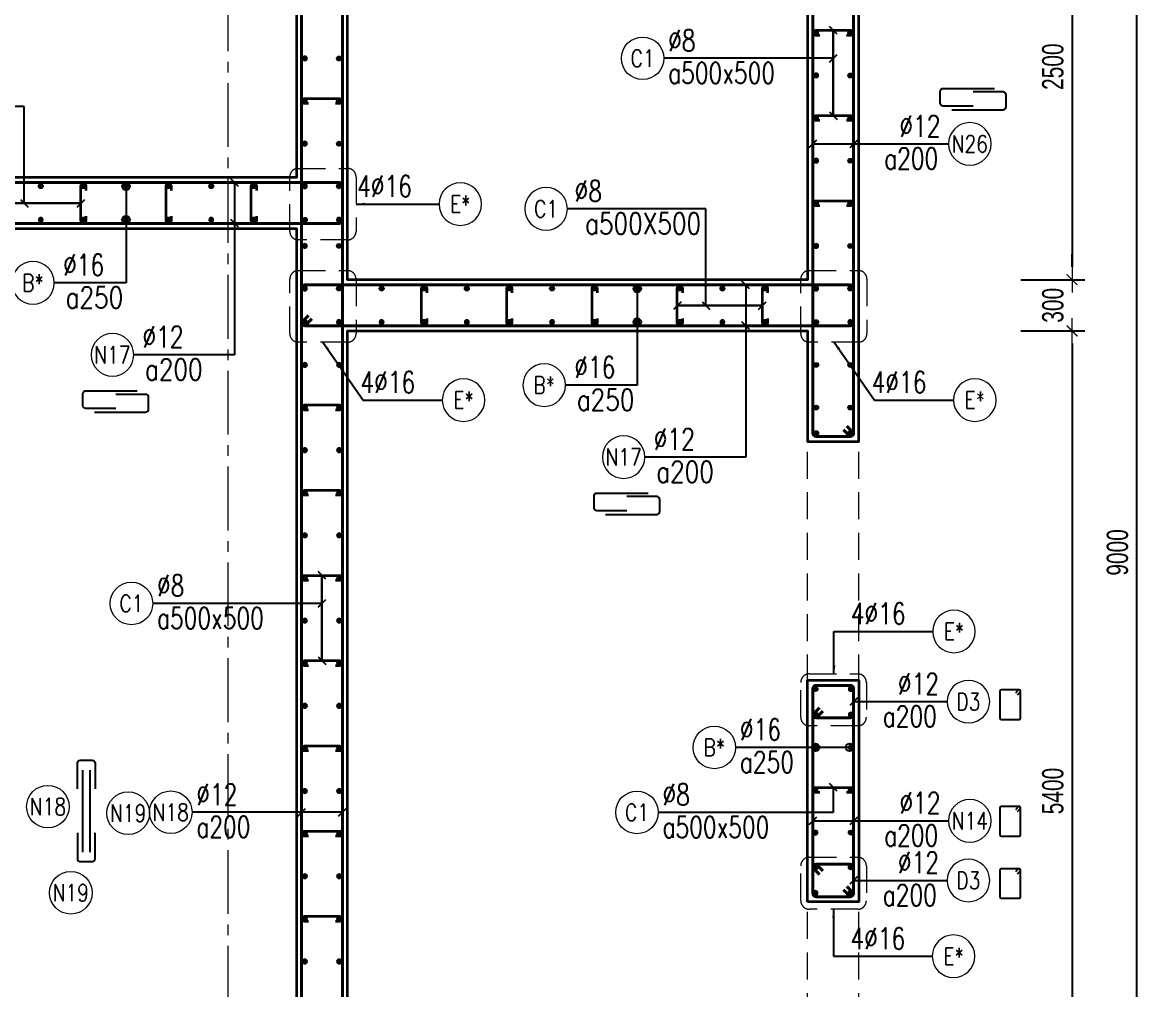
# Model space of a CAD drawing. Header units: millimetres. Extents: x 738475 to 1279438, y -34239 to 156422.
# Drawn here: x 1071865 to 1078478, y 103834 to 109507 of the extents above; entities that cross this region are included whole.
import ezdxf
from ezdxf.enums import TextEntityAlignment as Align

# ---------------------------------------------------------------- set-up
doc = ezdxf.new("R2010")
doc.units = ezdxf.units.MM
doc.header["$MEASUREMENT"] = 0
for name, pattern in [('HIDDEN', [9.525, 6.35, -3.175]), ('HIDDEN2', [4.7625, 3.175, -1.5875]), ('HT_Grid$0$CENTER2', [1.125, 0.75, -0.125, 0.125, -0.125])]:
    doc.linetypes.add(name, pattern=pattern)
doc.layers.get('0').update_dxf_attribs({"lineweight": 20})
doc.layers.get('Defpoints').update_dxf_attribs({"color": 151, "lineweight": 9})
for name, color, linetype in [('Hidden', 9, 'HIDDEN'), ('Leader', 6, 'Continuous'), ('Ligature', 1, 'Continuous')]:
    doc.layers.add(name, color=color, linetype=linetype)
for name, color, linetype, lineweight in [('HT_Grid$0$NDC_S_AXIS', 5, 'HT_Grid$0$CENTER2', 13), ('KC-LEADER', 153, 'Continuous', 18), ('KC-THEP', 6, 'Continuous', 40), ('NDC_S_BEAM', 3, 'HIDDEN2', 20), ('NDC_S_DIM', 1, 'Continuous', 15), ('NDC_S_HIDDEN', 8, 'HIDDEN2', 13), ('NDC_S_LEADER', 1, 'Continuous', 15), ('NDC_S_REBAR', 4, 'Continuous', 35), ('NDC_S_STIRRUP', 4, 'Continuous', 40), ('NDC_S_VN TEXT', 7, 'Continuous', 20), ('NDC_S_WALL', 6, 'Continuous', 35)]:
    doc.layers.add(name, color=color, linetype=linetype, lineweight=lineweight)
doc.styles.add('NDC_ARIAL', font='arial.ttf', dxfattribs={"width": 0.85})
doc.styles.add('NDC_DIM', font='', dxfattribs={"width": 0.75})
doc.styles.add('NDC_EN TXT', font='romans.shx', dxfattribs={"width": 0.8})
doc.styles.get('NDC_DIM').set_extended_font_data('Dotum')
doc.dimstyles.new('NDC_1-50', dxfattribs={"dimscale": 50, "dimtxt": 2.5, "dimasz": 1, "dimexe": 1.5, "dimexo": 0, "dimgap": 0.8, "dimtad": 1, "dimdec": 0, "dimdsep": 46, "dimtxsty": 'NDC_ARIAL', "dimblk": 'DIMMARK', "dimcen": 49999.938995, "dimdle": 1.5, "dimclrd": 1, "dimclre": 1, "dimclrt": 3, "dimadec": 0, "dimazin": 0, "dimtfac": 1, "dimtdec": 0, "dimtix": 1, "dimtmove": 2, "dimatfit": 3, "dimfxl": 1, "dimarcsym": 0})
doc.dimstyles.new('NDC_dim_30', dxfattribs={"dimscale": 30, "dimtxt": 2.5, "dimasz": 1.5, "dimexe": 1.5, "dimexo": 2.5, "dimgap": 1, "dimtad": 1, "dimdec": 0, "dimzin": 0, "dimdsep": 46, "dimtxsty": 'NDC_DIM', "dimblk": 'DIMMARK', "dimcen": 0.09, "dimdle": 1.2, "dimclrd": 1, "dimclre": 1, "dimclrt": 3, "dimadec": 0, "dimazin": 0, "dimtfac": 1, "dimtdec": 0, "dimtix": 1, "dimtofl": 0, "dimtmove": 0, "dimatfit": 3, "dimfxl": 6, "dimfxlon": 1, "dimtolj": 1, "dimtzin": 0, "dimarcsym": 0})
doc.dimstyles.new('NDC_dim_50', dxfattribs={"dimscale": 50, "dimtxt": 2.5, "dimasz": 1.5, "dimexe": 1.5, "dimexo": 2.5, "dimgap": 1, "dimtad": 1, "dimdec": 0, "dimzin": 0, "dimdsep": 46, "dimtxsty": 'NDC_DIM', "dimblk": 'DIMMARK', "dimcen": 0.09, "dimdle": 1.2, "dimclrd": 1, "dimclre": 1, "dimclrt": 3, "dimadec": 0, "dimazin": 0, "dimtfac": 1, "dimtdec": 0, "dimtix": 1, "dimtofl": 0, "dimtmove": 0, "dimatfit": 3, "dimfxl": 6, "dimfxlon": 1, "dimtolj": 1, "dimtzin": 0, "dimarcsym": 0})

# ---------------------------------------------------------------- blocks, each defined once
blk = doc.blocks.new('THEP')
at = {"layer": 'KC-LEADER', "color": 6}
blk.add_circle((0, 0), 14, dxfattribs=at)
at = {"layer": 'KC-THEP'}
for p, q in [((-14, 0), (14, 0)), ((9.9, 9.9), (-9.9, -9.9)), ((-9.9, 9.9), (9.9, -9.9)), ((0, 14), (0, -14))]:
    blk.add_line(p, q, dxfattribs=at)
blk = doc.blocks.new('DIMMARK')
at = {"layer": 'NDC_S_DIM', "color": 1}
blk.add_line((-1.5, 0), (1, 0), dxfattribs=at)
at = {"layer": 'NDC_S_DIM', "color": 2, "const_width": 0.1}
blk.add_lwpolyline([(-0.424, -0.424), (0.424, 0.424)], dxfattribs=at)
blk = doc.blocks.new('*U10')
blk.add_circle((2.5, 0), 2.5)
at = {"layer": 'NDC_S_VN TEXT', "color": 3, "style": 'NDC_EN TXT'}
for tag, width, p in [('DK2', 0.75, (-0.85, 0.85)), ('KC2', 0.8, (-0.85, -2.97))]:
    blk.add_attdef(tag, text='', height=2.5, dxfattribs=dict(at, width=width)).set_placement(p, align=Align.RIGHT)
at = {"layer": 'NDC_S_VN TEXT', "color": 7, "style": 'NDC_EN TXT', "width": 0.8}
blk.add_attdef('SH3', text='', height=2, dxfattribs=at).set_placement((2.5, 0), align=Align.MIDDLE)
blk = doc.blocks.new('A$C72321851')
at = {"layer": 'Ligature'}
for points in [[(-60.9, -129.3), (-60.9, 170.9, -0.414214), (-43.3, 188.5), (25.8, 188.5, -0.414214), (43.4, 170.9), (43.4, -4.3)], [(-39.7, -4.3), (-39.7, -179.5, 0.414214), (-22.1, -197.1), (47, -197.1, 0.414214), (64.6, -179.5), (64.6, 120.7)]]:
    blk.add_lwpolyline(points, format="xyb", dxfattribs=at)
blk = doc.blocks.new('*U13')
blk.add_circle((-2.5, 0), 2.5)
at = {"layer": 'NDC_S_VN TEXT', "color": 3, "style": 'NDC_EN TXT', "width": 0.75}
blk.add_attdef('DK1', (0.5, 0.85), '', height=2.5, dxfattribs=at)
at = {"layer": 'NDC_S_VN TEXT', "color": 7, "style": 'NDC_EN TXT', "width": 0.8}
blk.add_attdef('SH2', text='', height=2, dxfattribs=at).set_placement((-2.5, 0), align=Align.MIDDLE)
blk = doc.blocks.new('*U12')
blk.add_circle((-2.5, 0), 2.5)
at = {"layer": 'NDC_S_VN TEXT', "color": 3, "style": 'NDC_EN TXT', "width": 0.75}
for tag, p in [('DK1', (0.5, 0.85)), ('KC1', (0.5, -2.97))]:
    blk.add_attdef(tag, p, '', height=2.5, dxfattribs=at)
at = {"layer": 'NDC_S_VN TEXT', "color": 7, "style": 'NDC_EN TXT', "width": 0.8}
blk.add_attdef('SH2', text='', height=2, dxfattribs=at).set_placement((-2.5, 0), align=Align.MIDDLE)
blk = doc.blocks.new('A$C7BC65A55')
at = {"layer": 'Ligature'}
for p, q in [((-15.2, 372, 0), (-15.2, 38.5, 0)), ((15.2, 372, 0), (15.2, 38.5, 0))]:
    blk.add_line(p, q, dxfattribs=at)
for points in [[(-36.2, 296.5), (-36.2, 400.9, -0.414214), (-24, 413.1), (24, 413.1, -0.414214), (36.2, 400.9), (36.2, 296.5)], [(-36.2, 116.5), (-36.2, 12.2, 0.414214), (-24, 0), (24, 0, 0.414214), (36.2, 12.2), (36.2, 116.5)]]:
    blk.add_lwpolyline(points, format="xyb", dxfattribs=at)
blk = doc.blocks.new('*U11')
blk.add_circle((-2.5, 0), 2.5)
at = {"layer": 'NDC_S_VN TEXT', "color": 3, "style": 'NDC_EN TXT', "width": 0.75}
for tag, p in [('DK1', (0.5, 0.85)), ('KC1', (0.5, -2.97))]:
    blk.add_attdef(tag, p, '', height=2.5, dxfattribs=at)
at = {"layer": 'NDC_S_VN TEXT', "color": 7, "style": 'NDC_EN TXT', "width": 0.8}
blk.add_attdef('SH2', text='', height=2, dxfattribs=at).set_placement((-2.5, 0), align=Align.MIDDLE)
blk = doc.blocks.new('*D1158')
at = {"layer": 'Defpoints', "color": 0, "transparency": 16777216}
for p in [(1076771.7, 107129.5), (1076471.7, 102379.5), (1076771.7, 100717.5)]:
    blk.add_point(p, dxfattribs=at)
at = {"layer": 'NDC_S_DIM', "color": 1, "lineweight": -2, "transparency": 16777216}
for p, q in [((1076471.7, 101017.5), (1076471.7, 100642.5)), ((1076771.7, 101017.5), (1076771.7, 100642.5)), ((1076396.7, 100717.5), (1076321.7, 100717.5)), ((1076846.7, 100717.5), (1076921.7, 100717.5))]:
    blk.add_line(p, q, dxfattribs=at)
at = {"layer": 'NDC_S_DIM', "color": 1, "lineweight": -2, "transparency": 16777216, "xscale": 75, "yscale": 75, "zscale": 75}
blk.add_blockref('DIMMARK', (1076471.7, 100717.5), dxfattribs=at)
at = {"layer": 'NDC_S_DIM', "color": 1, "lineweight": -2, "transparency": 16777216, "xscale": 75, "yscale": 75, "zscale": 75, "rotation": 180}
blk.add_blockref('DIMMARK', (1076771.7, 100717.5), dxfattribs=at)
at = {"layer": 'NDC_S_DIM', "color": 3, "transparency": 16777216, "insert": (1076621.7, 100830.1), "char_height": 125, "attachment_point": 5, "style": 'NDC_DIM'}
blk.add_mtext('\\A1;300', dxfattribs=at)
blk = doc.blocks.new('*D1163')
at = {"layer": 'Defpoints', "color": 0, "transparency": 16777216}
for p in [(1076771.7, 110897.8), (1078402.6, 110897.8), (1076771.7, 101897.8)]:
    blk.add_point(p, dxfattribs=at)
at = {"layer": 'NDC_S_DIM', "color": 1, "lineweight": -2, "transparency": 16777216}
for p, q in [((1078102.6, 110897.8), (1078477.6, 110897.8)), ((1078402.6, 101972.8), (1078402.6, 110822.8)), ((1078102.6, 101897.8), (1078477.6, 101897.8))]:
    blk.add_line(p, q, dxfattribs=at)
at = {"layer": 'NDC_S_DIM', "color": 1, "lineweight": -2, "transparency": 16777216, "xscale": 75, "yscale": 75, "zscale": 75}
for p, rotation in [((1078402.6, 110897.8), 90), ((1078402.6, 101897.8), 270)]:
    blk.add_blockref('DIMMARK', p, dxfattribs=dict(at, rotation=rotation))
at = {"layer": 'NDC_S_DIM', "color": 3, "transparency": 16777216, "insert": (1078290, 106397.8), "char_height": 125, "attachment_point": 5, "rotation": 90, "style": 'NDC_DIM'}
blk.add_mtext('\\A1;9000', dxfattribs=at)
blk = doc.blocks.new('*D1183')
at = {"layer": 'Defpoints', "color": 0, "ltscale": 200, "transparency": 16777216}
for p in [(1076471.7, 110497.8), (1076471.7, 107997.8), (1078023.5, 107997.8)]:
    blk.add_point(p, dxfattribs=at)
at = {"layer": 'NDC_S_DIM', "color": 1, "lineweight": -2, "ltscale": 200, "transparency": 16777216}
for p, q in [((1077723.5, 110497.8), (1078098.5, 110497.8)), ((1078023.5, 110422.8), (1078023.5, 108072.8)), ((1077723.5, 107997.8), (1078098.5, 107997.8))]:
    blk.add_line(p, q, dxfattribs=at)
at = {"layer": 'NDC_S_DIM', "color": 1, "lineweight": -2, "ltscale": 200, "transparency": 16777216, "xscale": 75, "yscale": 75, "zscale": 75}
for p, rotation in [((1078023.5, 110497.8), 90), ((1078023.5, 107997.8), 270)]:
    blk.add_blockref('DIMMARK', p, dxfattribs=dict(at, rotation=rotation))
at = {"layer": 'NDC_S_DIM', "color": 3, "ltscale": 200, "transparency": 16777216, "insert": (1077910.9, 109247.8), "char_height": 125, "attachment_point": 5, "rotation": 90, "style": 'NDC_DIM'}
blk.add_mtext('\\A1;2500', dxfattribs=at)
blk = doc.blocks.new('*D1184')
at = {"layer": 'Defpoints', "color": 0, "ltscale": 200, "transparency": 16777216}
for p in [(1076471.7, 107997.8), (1076471.7, 107697.8), (1078023.5, 107697.8)]:
    blk.add_point(p, dxfattribs=at)
at = {"layer": 'NDC_S_DIM', "color": 1, "lineweight": -2, "ltscale": 200, "transparency": 16777216}
for p, q in [((1078023.5, 108072.8), (1078023.5, 108147.8)), ((1077723.5, 107997.8), (1078098.5, 107997.8)), ((1077723.5, 107697.8), (1078098.5, 107697.8)), ((1078023.5, 107622.8), (1078023.5, 107547.8))]:
    blk.add_line(p, q, dxfattribs=at)
at = {"layer": 'NDC_S_DIM', "color": 1, "lineweight": -2, "ltscale": 200, "transparency": 16777216, "xscale": 75, "yscale": 75, "zscale": 75}
for p, rotation in [((1078023.5, 107997.8), 270), ((1078023.5, 107697.8), 90)]:
    blk.add_blockref('DIMMARK', p, dxfattribs=dict(at, rotation=rotation))
at = {"layer": 'NDC_S_DIM', "color": 3, "ltscale": 200, "transparency": 16777216, "insert": (1077910.9, 107847.8), "char_height": 125, "attachment_point": 5, "rotation": 90, "style": 'NDC_DIM'}
blk.add_mtext('\\A1;300', dxfattribs=at)
blk = doc.blocks.new('*D1185')
at = {"layer": 'Defpoints', "color": 0, "ltscale": 200, "transparency": 16777216}
for p in [(1076471.7, 107697.8), (1076471.7, 102297.8), (1078023.5, 102297.8)]:
    blk.add_point(p, dxfattribs=at)
at = {"layer": 'NDC_S_DIM', "color": 1, "lineweight": -2, "ltscale": 200, "transparency": 16777216}
for p, q in [((1077723.5, 107697.8), (1078098.5, 107697.8)), ((1078023.5, 107622.8), (1078023.5, 102372.8)), ((1077723.5, 102297.8), (1078098.5, 102297.8))]:
    blk.add_line(p, q, dxfattribs=at)
at = {"layer": 'NDC_S_DIM', "color": 1, "lineweight": -2, "ltscale": 200, "transparency": 16777216, "xscale": 75, "yscale": 75, "zscale": 75}
for p, rotation in [((1078023.5, 107697.8), 90), ((1078023.5, 102297.8), 270)]:
    blk.add_blockref('DIMMARK', p, dxfattribs=dict(at, rotation=rotation))
at = {"layer": 'NDC_S_DIM', "color": 3, "ltscale": 200, "transparency": 16777216, "insert": (1077910.9, 104997.8), "char_height": 125, "attachment_point": 5, "rotation": 90, "style": 'NDC_DIM'}
blk.add_mtext('\\A1;5400', dxfattribs=at)

msp = doc.modelspace()

# ---------------------------------------------------------------- linework, layer by layer
for centre in [(1072013.373, 104906.236), (1072484.342, 104868.076), (1072147.821, 104401.233)]:
    msp.add_circle(centre, 125)
at = {"layer": 'HT_Grid$0$NDC_S_AXIS', "ltscale": 500}
msp.add_line((1073071.673, 100339.235), (1073071.673, 112615.349), dxfattribs=at)
at = {"layer": 'Ligature'}
for points in [[(1077702.862, 105561.32), (1077718.828, 105577.286, 0.66817864), (1077713.054, 105591.225), (1077608.425, 105591.225, 0.41421356), (1077600.261, 105583.06), (1077600.261, 105425.952, 0.41421356), (1077608.426, 105417.787), (1077713.054, 105417.787, 0.41421356), (1077721.219, 105425.952), (1077721.219, 105583.06, 0.66817864), (1077707.281, 105588.833), (1077691.315, 105572.867)], [(1077702.834, 104876.891), (1077718.8, 104892.857, 0.66817864), (1077713.026, 104906.795), (1077608.397, 104906.795, 0.41421356), (1077600.232, 104898.631), (1077600.233, 104741.523, 0.41421356), (1077608.397, 104733.358), (1077713.026, 104733.358, 0.41421356), (1077721.191, 104741.523), (1077721.191, 104898.631, 0.66817864), (1077707.253, 104904.404), (1077691.287, 104888.438)], [(1077702.834, 104512.29), (1077718.8, 104528.256, 0.66817864), (1077713.026, 104542.194), (1077608.397, 104542.194, 0.41421356), (1077600.232, 104534.03), (1077600.233, 104376.922, 0.41421356), (1077608.397, 104368.757), (1077713.026, 104368.757, 0.41421356), (1077721.191, 104376.922), (1077721.191, 104534.03, 0.66817864), (1077707.253, 104539.803), (1077691.287, 104523.837)]]:
    msp.add_lwpolyline(points, format="xyb", dxfattribs=at)
at = {"layer": 'NDC_S_BEAM', "ltscale": 50}
for p, q in [((1076471.673, 105639.501), (1076471.673, 107039.501)), ((1076771.673, 105639.501), (1076771.673, 107039.501)), ((1076471.673, 102939.501), (1076471.673, 104339.501)), ((1076771.673, 102939.501), (1076771.673, 104339.501))]:
    msp.add_line(p, q, dxfattribs=at)
at = {"layer": 'NDC_S_HIDDEN', "ltscale": 50}
for points in [[(1073482.719, 108651.244), (1073771.673, 108651.244, -0.41421356), (1073821.673, 108601.244), (1073821.673, 108281.507, -0.41421356), (1073771.673, 108231.507), (1073482.719, 108231.507, -0.41421356), (1073432.719, 108281.507), (1073432.719, 108601.244, -0.41421356)], [(1073482.719, 108051.244), (1073771.673, 108051.244, -0.41421356), (1073821.673, 108001.244), (1073821.673, 107681.507, -0.41421356), (1073771.673, 107631.507), (1073482.719, 107631.507, -0.41421356), (1073432.719, 107681.507), (1073432.719, 108001.244, -0.41421356)], [(1076480.837, 108051.244), (1076769.79, 108051.244, -0.41421356), (1076819.79, 108001.244), (1076819.79, 107681.507, -0.41421356), (1076769.79, 107631.507), (1076480.837, 107631.507, -0.41421356), (1076430.837, 107681.507), (1076430.837, 108001.244, -0.41421356)], [(1076481.406, 105685.446), (1076766.162, 105685.446, -0.41421356), (1076816.162, 105635.446), (1076816.162, 105430.438, -0.41421356), (1076766.162, 105380.438), (1076481.406, 105380.438, -0.41421356), (1076431.406, 105430.438), (1076431.406, 105635.446, -0.41421356)], [(1076481.406, 104609.335), (1076766.162, 104609.335, -0.41421356), (1076816.162, 104559.335), (1076816.162, 104354.328, -0.41421356), (1076766.162, 104304.328), (1076481.406, 104304.328, -0.41421356), (1076431.406, 104354.328), (1076431.406, 104559.335, -0.41421356)]]:
    msp.add_lwpolyline(points, format="xyb", close=True, dxfattribs=at)
at = {"layer": 'NDC_S_REBAR'}
for points in [[(1076543.21, 109431.26), (1076518.21, 109431.26, -1), (1076518.21, 109461.26), (1076725.234, 109461.26, -1), (1076725.234, 109431.26), (1076700.234, 109431.26)], [(1073543.099, 109031.26), (1073518.099, 109031.26, -1), (1073518.099, 109061.26), (1073725.123, 109061.26, -1), (1073725.123, 109031.26), (1073700.123, 109031.26)], [(1076543.21, 108931.26), (1076518.21, 108931.26, -1), (1076518.21, 108961.26), (1076725.234, 108961.26, -1), (1076725.234, 108931.26), (1076700.234, 108931.26)], [(1072236.673, 108371.26), (1072236.673, 108346.26, -1), (1072206.673, 108346.26), (1072206.673, 108546.26, -1), (1072236.673, 108546.26), (1072236.673, 108521.26)], [(1072736.673, 108371.26), (1072736.673, 108346.26, -1), (1072706.673, 108346.26), (1072706.673, 108546.26, -1), (1072736.673, 108546.26), (1072736.673, 108521.26)], [(1073236.673, 108371.26), (1073236.673, 108346.26, -1), (1073206.673, 108346.26), (1073206.673, 108546.26, -1), (1073236.673, 108546.26), (1073236.673, 108521.26)], [(1076543.21, 108431.26), (1076518.21, 108431.26, -1), (1076518.21, 108461.26), (1076725.234, 108461.26, -1), (1076725.234, 108431.26), (1076700.234, 108431.26)], [(1074236.673, 107771.26), (1074236.673, 107746.26, -1), (1074206.673, 107746.26), (1074206.673, 107946.26, -1), (1074236.673, 107946.26), (1074236.673, 107921.26)], [(1074736.673, 107771.26), (1074736.673, 107746.26, -1), (1074706.673, 107746.26), (1074706.673, 107946.26, -1), (1074736.673, 107946.26), (1074736.673, 107921.26)], [(1075236.673, 107771.26), (1075236.673, 107746.26, -1), (1075206.673, 107746.26), (1075206.673, 107946.26, -1), (1075236.673, 107946.26), (1075236.673, 107921.26)], [(1075736.673, 107771.26), (1075736.673, 107746.26, -1), (1075706.673, 107746.26), (1075706.673, 107946.26, -1), (1075736.673, 107946.26), (1075736.673, 107921.26)], [(1076236.673, 107771.26), (1076236.673, 107746.26, -1), (1076206.673, 107746.26), (1076206.673, 107946.26, -1), (1076236.673, 107946.26), (1076236.673, 107921.26)], [(1073543.21, 107232.806), (1073518.21, 107232.806, -1), (1073518.21, 107262.806), (1073725.234, 107262.806, -1), (1073725.234, 107232.806), (1073700.234, 107232.806)], [(1073543.21, 106732.806), (1073518.21, 106732.806, -1), (1073518.21, 106762.806), (1073725.234, 106762.806, -1), (1073725.234, 106732.806), (1073700.234, 106732.806)], [(1073543.21, 106232.806), (1073518.21, 106232.806, -1), (1073518.21, 106262.806), (1073725.234, 106262.806, -1), (1073725.234, 106232.806), (1073700.234, 106232.806)], [(1073543.21, 105732.806), (1073518.21, 105732.806, -1), (1073518.21, 105762.806), (1073725.234, 105762.806, -1), (1073725.234, 105732.806), (1073700.234, 105732.806)], [(1073543.21, 105232.806), (1073518.21, 105232.806, -1), (1073518.21, 105262.806), (1073725.234, 105262.806, -1), (1073725.234, 105232.806), (1073700.234, 105232.806)], [(1076543.16, 104988.784), (1076518.16, 104988.784, -1), (1076518.16, 105018.784), (1076725.185, 105018.784, -1), (1076725.185, 104988.784), (1076700.185, 104988.784)], [(1073543.21, 104732.806), (1073518.21, 104732.806, -1), (1073518.21, 104762.806), (1073725.234, 104762.806, -1), (1073725.234, 104732.806), (1073700.234, 104732.806)], [(1073543.21, 104232.806), (1073518.21, 104232.806, -1), (1073518.21, 104262.806), (1073725.234, 104262.806, -1), (1073725.234, 104232.806), (1073700.234, 104232.806)]]:
    msp.add_lwpolyline(points, format="xyb", dxfattribs=at)
at = {"layer": 'NDC_S_STIRRUP'}
for points in [[(1073701.673, 101887.806), (1073741.673, 101847.806, -0.41421356), (1073721.673, 101827.806), (1073521.673, 101827.806, -0.41421356), (1073501.673, 101847.806), (1073501.673, 110947.806, -0.41421356), (1073521.673, 110967.806), (1073721.673, 110967.806, -0.41421356), (1073741.673, 110947.806), (1073741.673, 101847.806, -0.41421356), (1073721.673, 101827.806), (1073681.673, 101867.806)], [(1076701.673, 107137.806), (1076741.673, 107097.806, -0.41421356), (1076721.673, 107077.806), (1076521.673, 107077.806, -0.41421356), (1076501.673, 107097.806), (1076501.673, 110947.806, -0.41421356), (1076521.673, 110967.806), (1076721.673, 110967.806, -0.41421356), (1076741.673, 110947.806), (1076741.673, 107097.806, -0.41421356), (1076721.673, 107077.806), (1076681.673, 107117.806)], [(1070461.673, 108367.806), (1070421.673, 108327.806, -0.41421356), (1070401.673, 108347.806), (1070401.673, 108547.806, -0.41421356), (1070421.673, 108567.806), (1073721.644, 108567.806, -0.41421356), (1073741.644, 108547.806), (1073741.644, 108347.806, -0.41435759), (1073721.644, 108327.806), (1070421.673, 108327.806, -0.41421356), (1070401.673, 108347.806), (1070441.673, 108387.806)], [(1073561.673, 107767.806), (1073521.673, 107727.806, -0.41421356), (1073501.673, 107747.806), (1073501.673, 107947.806, -0.41421356), (1073521.673, 107967.806), (1076721.673, 107967.806, -0.41421356), (1076741.673, 107947.806), (1076741.673, 107747.806, -0.41435759), (1076721.673, 107727.806), (1073521.673, 107727.806, -0.41421356), (1073501.673, 107747.806), (1073541.673, 107787.806)], [(1076541.673, 105486.837), (1076501.673, 105446.837, 0.41421356), (1076521.673, 105426.837), (1076721.673, 105426.837, 0.41421356), (1076741.673, 105446.837), (1076741.673, 105597.806, 0.41421356), (1076721.673, 105617.806), (1076521.673, 105617.806, 0.41421356), (1076501.673, 105597.806), (1076501.673, 105446.837, 0.41421356), (1076521.673, 105426.837), (1076561.673, 105466.837)], [(1076701.701, 104437.806), (1076741.701, 104397.806, -0.41421356), (1076721.701, 104377.806), (1076521.701, 104377.806, -0.41421356), (1076501.701, 104397.806), (1076501.701, 105597.806, -0.41421356), (1076521.701, 105617.806), (1076721.701, 105617.806, -0.41421356), (1076741.701, 105597.806), (1076741.701, 104397.806, -0.41421356), (1076721.701, 104377.806), (1076681.701, 104417.806)], [(1076541.673, 104508.776), (1076501.673, 104548.776, -0.41421356), (1076521.673, 104568.776), (1076721.673, 104568.776, -0.41421356), (1076741.673, 104548.776), (1076741.673, 104397.806, -0.41421356), (1076721.673, 104377.806), (1076521.673, 104377.806, -0.41421356), (1076501.673, 104397.806), (1076501.673, 104548.776, -0.41421356), (1076521.673, 104568.776), (1076561.673, 104528.776)]]:
    msp.add_lwpolyline(points, format="xyb", dxfattribs=at)
at = {"layer": 'NDC_S_WALL'}
for points in [[(1069171.673, 101797.806), (1076771.673, 101797.806), (1076771.673, 102947.806), (1076471.673, 102947.806), (1076471.673, 102297.806), (1073771.673, 102297.806), (1073771.673, 107697.806), (1076471.673, 107697.806), (1076471.673, 107047.806), (1076771.673, 107047.806), (1076771.673, 110997.806), (1075671.673, 110997.806), (1075671.673, 110497.806), (1076471.673, 110497.806), (1076471.673, 107997.806), (1073771.673, 107997.806), (1073771.673, 110497.806), (1074571.673, 110497.806), (1074571.673, 110997.806), (1072522.843, 110997.806), (1072522.843, 110497.806), (1073471.673, 110497.806), (1073471.673, 108597.806), (1070671.673, 108597.806)], [(1070671.673, 108297.806), (1073471.673, 108297.806), (1073471.673, 102297.806), (1069171.673, 102297.806)], [(1076471.673, 104347.806), (1076471.673, 105647.806), (1076771.673, 105647.806), (1076771.673, 104347.806), (1076471.673, 104347.806)]]:
    msp.add_lwpolyline(points, dxfattribs=at)

# ---------------------------------------------------------------- block references
at = {"layer": 'Hidden', "xscale": 1.44, "yscale": 1.44, "zscale": 1.44}
msp.add_blockref('A$C7BC65A55', (1072238.453, 104583.955, 0.03), dxfattribs=at)
at = {"layer": 'KC-THEP', "xscale": -1}
for p, rotation in [((1076521.673, 109446.26), 170.331435563619), ((1073521.673, 109296.26), 170.331435563619), ((1076521.673, 109196.26), 170.331435563619), ((1073521.673, 109046.26), 170.331435563619), ((1076521.673, 108946.26), 170.331435563619), ((1073521.673, 108796.26), 170.331435563619), ((1076521.673, 108696.26), 170.331435563619), ((1073521.673, 108546.26), 170.331435563619), ((1076521.673, 108446.26), 170.331435563619), ((1071971.673, 108349.353), 350.3314355636191), ((1072221.673, 108349.353), 350.3314355636191), ((1072471.673, 108349.353), 350.3314355636191), ((1072721.673, 108349.353), 350.3314355636191), ((1072971.673, 108349.353), 350.3314355636191), ((1073221.673, 108349.353), 350.3314355636191), ((1073721.644, 108349.654), 170.331435563619), ((1073521.701, 108195.959), 350.3314355636191), ((1076521.673, 108196.26), 170.331435563619), ((1073521.701, 107945.959), 350.3314355636191), ((1076521.673, 107946.26), 170.331435563619), ((1073721.673, 107749.353), 350.3314355636191), ((1073971.673, 107749.353), 350.3314355636191), ((1074221.673, 107749.353), 350.3314355636191), ((1074471.673, 107749.353), 350.3314355636191), ((1074721.673, 107749.353), 350.3314355636191), ((1074971.673, 107749.353), 350.3314355636191), ((1075221.673, 107749.353), 350.3314355636191), ((1075471.673, 107749.353), 350.3314355636191), ((1075721.673, 107749.353), 350.3314355636191), ((1075971.673, 107749.353), 350.3314355636191), ((1076221.673, 107749.353), 350.3314355636191), ((1076721.644, 107749.654), 170.331435563619), ((1073521.783, 107497.806), 350.3314355636191), ((1073721.783, 107497.806), 350.3314355636191), ((1073521.783, 107247.806), 350.3314355636191), ((1073721.783, 107247.806), 350.3314355636191), ((1073521.783, 106997.806), 350.3314355636191), ((1073721.783, 106997.806), 350.3314355636191), ((1073521.783, 106747.806), 350.3314355636191), ((1073721.783, 106747.806), 350.3314355636191), ((1073521.783, 106497.806), 350.3314355636191), ((1073721.783, 106497.806), 350.3314355636191), ((1073521.783, 106247.806), 350.3314355636191), ((1073721.783, 106247.806), 350.3314355636191), ((1073521.783, 105997.806), 350.3314355636191), ((1073721.783, 105997.806), 350.3314355636191), ((1073521.783, 105747.806), 350.3314355636191), ((1073721.783, 105747.806), 350.3314355636191), ((1076725.185, 105595.958), 170.331435563619), ((1073521.783, 105497.806), 350.3314355636191), ((1073721.783, 105497.806), 350.3314355636191), ((1076725.185, 105445.958), 170.331435563619), ((1073521.783, 105247.806), 350.3314355636191), ((1073721.783, 105247.806), 350.3314355636191), ((1076518.16, 105253.784), 350.3314355636191), ((1076518.16, 105003.784), 350.3314355636191), ((1073521.783, 104997.806), 350.3314355636191), ((1073721.783, 104997.806), 350.3314355636191), ((1073521.783, 104747.806), 350.3314355636191), ((1073721.783, 104747.806), 350.3314355636191), ((1076518.16, 104753.784), 350.3314355636191), ((1076518.16, 104549.655), 350.3314355636191), ((1073521.783, 104497.806), 350.3314355636191), ((1073721.783, 104497.806), 350.3314355636191), ((1076518.16, 104399.655), 350.3314355636191), ((1073521.783, 104247.806), 350.3314355636191), ((1073721.783, 104247.806), 350.3314355636191), ((1073521.783, 103997.806), 350.3314355636191), ((1073721.783, 103997.806), 350.3314355636191)]:
    msp.add_blockref('THEP', p, dxfattribs=dict(at, rotation=rotation))
at = {"layer": 'KC-THEP'}
for p, rotation in [((1076721.644, 109445.959), 9.66856443638095), ((1073721.644, 109295.959), 9.66856443638095), ((1076721.644, 109195.959), 9.66856443638095), ((1073721.644, 109045.959), 9.66856443638095), ((1076721.644, 108945.959), 9.66856443638095), ((1073721.644, 108795.959), 9.66856443638095), ((1076721.644, 108695.959), 9.66856443638095), ((1071971.673, 108546.26), 189.6685644363809), ((1072221.673, 108546.26), 189.6685644363809), ((1072471.673, 108546.26), 189.6685644363809), ((1072721.673, 108546.26), 189.6685644363809), ((1072971.673, 108546.26), 189.6685644363809), ((1073221.673, 108546.26), 189.6685644363809), ((1073721.644, 108545.959), 9.66856443638095), ((1076721.644, 108445.959), 9.66856443638095), ((1073521.673, 108349.353), 9.668564436380898), ((1073721.673, 108196.26), 189.6685644363809), ((1076721.644, 108195.959), 9.66856443638095), ((1073721.673, 107946.26), 189.6685644363809), ((1073971.673, 107946.26), 189.6685644363809), ((1074221.673, 107946.26), 189.6685644363809), ((1074471.673, 107946.26), 189.6685644363809), ((1074721.673, 107946.26), 189.6685644363809), ((1074971.673, 107946.26), 189.6685644363809), ((1075221.673, 107946.26), 189.6685644363809), ((1075471.673, 107946.26), 189.6685644363809), ((1075721.673, 107946.26), 189.6685644363809), ((1075971.673, 107946.26), 189.6685644363809), ((1076221.673, 107946.26), 189.6685644363809), ((1076721.644, 107945.959), 9.66856443638095), ((1073521.701, 107749.654), 189.6685644363809), ((1076521.673, 107749.353), 9.668564436380898), ((1076521.673, 107497.806), 9.668564436380926), ((1076721.673, 107497.806), 9.668564436380926), ((1076521.673, 107247.806), 9.668564436380926), ((1076721.673, 107247.806), 9.668564436380926), ((1076521.673, 107097.806), 9.668564436380926), ((1076721.673, 107097.806), 9.668564436380926), ((1076518.16, 105595.958), 189.6685644363809), ((1076518.16, 105445.958), 189.6685644363809), ((1076725.185, 105253.784), 9.668564436380946), ((1076725.185, 105003.784), 9.668564436380946), ((1076725.185, 104753.784), 9.668564436380946), ((1076725.185, 104549.655), 9.668564436380946), ((1076725.185, 104399.655), 9.668564436380946)]:
    msp.add_blockref('THEP', p, dxfattribs=dict(at, rotation=rotation))
at = {"layer": 'Leader', "xscale": -1, "rotation": 270.0000000000001}
for p in [(1077447.265, 109055.882), (1072415.597, 107281.699), (1075415.597, 106681.699)]:
    msp.add_blockref('A$C72321851', p, dxfattribs=at)
at = {"layer": 'NDC_S_VN TEXT', "xscale": 50, "yscale": 50, "zscale": 50}
for name, p, values in [('*U12', (1075628.409, 109296.898), {'SH2': 'C1', 'DK1': '%%c8', 'KC1': 'a500x500'}), ('*U12', (1072628.409, 106098.445), {'SH2': 'C1', 'DK1': '%%c8', 'KC1': 'a500x500'}), ('*U11', (1076049.214, 105253.784), {'SH2': 'B*', 'DK1': '%%C16', 'KC1': 'a250'}), ('*U11', (1072859.285, 104873.244), {'SH2': 'N18', 'DK1': '%%C12', 'KC1': 'a200'}), ('*U12', (1075595.229, 104872.51), {'SH2': 'C1', 'DK1': '%%c8', 'KC1': 'a500x500'})]:
    msp.add_blockref(name, p, dxfattribs=at).add_auto_attribs(values)
at = {"layer": 'NDC_S_VN TEXT'}
ref = msp.add_blockref('*U11', (1077298.479, 108794.637), dxfattribs=dict(at, xscale=-50, yscale=50, zscale=50))
ref.add_attrib('SH2', 'N26', dxfattribs={"color": 7, "height": 100, "style": 'NDC_EN TXT', "width": 0.8}).set_placement((1077423.479, 108794.637), align=Align.MIDDLE)
ref.add_attrib('DK1', '%%C12', (1077010.086, 108836.912), dxfattribs={"color": 3, "height": 125, "style": 'NDC_EN TXT', "width": 0.75})
ref.add_attrib('KC1', 'a200', (1076920.8, 108646.01), dxfattribs={"color": 3, "height": 125, "style": 'NDC_EN TXT', "width": 0.75})
ref = msp.add_blockref('*U13', (1074308.467, 108441.376), dxfattribs=dict(at, xscale=-50, yscale=50, zscale=50))
ref.add_attrib('SH2', 'E*', dxfattribs={"color": 7, "height": 100, "style": 'NDC_EN TXT', "width": 0.8}).set_placement((1074433.467, 108441.376), align=Align.MIDDLE)
ref.add_attrib('DK1', '4%%C16', (1073828.11, 108483.651), dxfattribs={"color": 3, "height": 125, "style": 'NDC_EN TXT', "width": 0.75})
ref = msp.add_blockref('*U10', (1075061.648, 108413.602), dxfattribs=dict(at, xscale=-50, yscale=50, zscale=50))
ref.add_attrib('SH3', 'C1', dxfattribs={"color": 7, "height": 100, "style": 'NDC_EN TXT', "width": 0.8}).set_placement((1074936.648, 108413.602), align=Align.MIDDLE)
ref.add_attrib('DK2', '%%c8', dxfattribs={"color": 3, "height": 125, "style": 'NDC_EN TXT', "width": 0.75}).set_placement((1075264.862, 108455.877), align=Align.RIGHT)
ref.add_attrib('KC2', 'a500X500', dxfattribs={"color": 3, "height": 125, "style": 'NDC_EN TXT', "width": 0.8}).set_placement((1075847.005, 108264.975), align=Align.RIGHT)
ref = msp.add_blockref('*U10', (1072051.061, 107979.641), dxfattribs=dict(at, xscale=-50, yscale=50, zscale=50))
ref.add_attrib('SH3', 'B*', dxfattribs={"color": 7, "height": 100, "style": 'NDC_EN TXT', "width": 0.8}).set_placement((1071926.061, 107979.641), align=Align.MIDDLE)
ref.add_attrib('DK2', '%%C16', dxfattribs={"color": 3, "height": 125, "style": 'NDC_EN TXT', "width": 0.75}).set_placement((1072343.561, 108021.916), align=Align.RIGHT)
ref.add_attrib('KC2', 'a250', dxfattribs={"color": 3, "height": 125, "style": 'NDC_EN TXT', "width": 0.8}).set_placement((1072455.466, 107831.013), align=Align.RIGHT)
ref = msp.add_blockref('*U10', (1072517.018, 107557.243), dxfattribs=dict(at, xscale=-50, yscale=50, zscale=50))
ref.add_attrib('SH3', 'N17', dxfattribs={"color": 7, "height": 100, "style": 'NDC_EN TXT', "width": 0.8}).set_placement((1072392.018, 107557.243), align=Align.MIDDLE)
ref.add_attrib('DK2', '%%C12', dxfattribs={"color": 3, "height": 125, "style": 'NDC_EN TXT', "width": 0.75}).set_placement((1072809.518, 107599.518), align=Align.RIGHT)
ref.add_attrib('KC2', 'a200', dxfattribs={"color": 3, "height": 125, "style": 'NDC_EN TXT', "width": 0.8}).set_placement((1072921.423, 107408.616), align=Align.RIGHT)
ref = msp.add_blockref('*U10', (1075051.061, 107379.641), dxfattribs=dict(at, xscale=-50, yscale=50, zscale=50))
ref.add_attrib('SH3', 'B*', dxfattribs={"color": 7, "height": 100, "style": 'NDC_EN TXT', "width": 0.8}).set_placement((1074926.061, 107379.641), align=Align.MIDDLE)
ref.add_attrib('DK2', '%%C16', dxfattribs={"color": 3, "height": 125, "style": 'NDC_EN TXT', "width": 0.75}).set_placement((1075343.561, 107421.916), align=Align.RIGHT)
ref.add_attrib('KC2', 'a250', dxfattribs={"color": 3, "height": 125, "style": 'NDC_EN TXT', "width": 0.8}).set_placement((1075455.466, 107231.013), align=Align.RIGHT)
ref = msp.add_blockref('*U13', (1074327.675, 107291.793), dxfattribs=dict(at, xscale=-50, yscale=50, zscale=50))
ref.add_attrib('SH2', 'E*', dxfattribs={"color": 7, "height": 100, "style": 'NDC_EN TXT', "width": 0.8}).set_placement((1074452.675, 107291.793), align=Align.MIDDLE)
ref.add_attrib('DK1', '4%%C16', (1073847.318, 107334.069), dxfattribs={"color": 3, "height": 125, "style": 'NDC_EN TXT', "width": 0.75})
ref = msp.add_blockref('*U13', (1077327.675, 107291.793), dxfattribs=dict(at, xscale=-50, yscale=50, zscale=50))
ref.add_attrib('SH2', 'E*', dxfattribs={"color": 7, "height": 100, "style": 'NDC_EN TXT', "width": 0.8}).set_placement((1077452.675, 107291.793), align=Align.MIDDLE)
ref.add_attrib('DK1', '4%%C16', (1076847.318, 107334.069), dxfattribs={"color": 3, "height": 125, "style": 'NDC_EN TXT', "width": 0.75})
ref = msp.add_blockref('*U10', (1075517.018, 106957.243), dxfattribs=dict(at, xscale=-50, yscale=50, zscale=50))
ref.add_attrib('SH3', 'N17', dxfattribs={"color": 7, "height": 100, "style": 'NDC_EN TXT', "width": 0.8}).set_placement((1075392.018, 106957.243), align=Align.MIDDLE)
ref.add_attrib('DK2', '%%C12', dxfattribs={"color": 3, "height": 125, "style": 'NDC_EN TXT', "width": 0.75}).set_placement((1075809.518, 106999.518), align=Align.RIGHT)
ref.add_attrib('KC2', 'a200', dxfattribs={"color": 3, "height": 125, "style": 'NDC_EN TXT', "width": 0.8}).set_placement((1075921.423, 106808.616), align=Align.RIGHT)
ref = msp.add_blockref('*U13', (1077205.525, 105934.306), dxfattribs=dict(at, xscale=-50, yscale=50, zscale=50))
ref.add_attrib('SH2', 'E*', dxfattribs={"color": 7, "height": 100, "style": 'NDC_EN TXT', "width": 0.8}).set_placement((1077330.525, 105934.306), align=Align.MIDDLE)
ref.add_attrib('DK1', '4%%C16', (1076725.168, 105976.582), dxfattribs={"color": 3, "height": 125, "style": 'NDC_EN TXT', "width": 0.75})
ref = msp.add_blockref('*U11', (1077289.938, 105522.321), dxfattribs=dict(at, xscale=-50, yscale=50, zscale=50))
ref.add_attrib('SH2', 'D3', dxfattribs={"color": 7, "height": 100, "style": 'NDC_EN TXT', "width": 0.8}).set_placement((1077414.938, 105522.321), align=Align.MIDDLE)
ref.add_attrib('DK1', '%%C12', (1077001.545, 105564.597), dxfattribs={"color": 3, "height": 125, "style": 'NDC_EN TXT', "width": 0.75})
ref.add_attrib('KC1', 'a200', (1076912.259, 105373.694), dxfattribs={"color": 3, "height": 125, "style": 'NDC_EN TXT', "width": 0.75})
ref = msp.add_blockref('*U11', (1077298.507, 104822.987), dxfattribs=dict(at, xscale=-50, yscale=50, zscale=50))
ref.add_attrib('SH2', 'N14', dxfattribs={"color": 7, "height": 100, "style": 'NDC_EN TXT', "width": 0.8}).set_placement((1077423.507, 104822.987), align=Align.MIDDLE)
ref.add_attrib('DK1', '%%C12', (1077010.114, 104865.263), dxfattribs={"color": 3, "height": 125, "style": 'NDC_EN TXT', "width": 0.75})
ref.add_attrib('KC1', 'a200', (1076920.828, 104674.36), dxfattribs={"color": 3, "height": 125, "style": 'NDC_EN TXT', "width": 0.75})
ref = msp.add_blockref('*U11', (1077289.91, 104473.291), dxfattribs=dict(at, xscale=-50, yscale=50, zscale=50))
ref.add_attrib('SH2', 'D3', dxfattribs={"color": 7, "height": 100, "style": 'NDC_EN TXT', "width": 0.8}).set_placement((1077414.91, 104473.291), align=Align.MIDDLE)
ref.add_attrib('DK1', '%%C12', (1077001.517, 104515.567), dxfattribs={"color": 3, "height": 125, "style": 'NDC_EN TXT', "width": 0.75})
ref.add_attrib('KC1', 'a200', (1076912.231, 104324.664), dxfattribs={"color": 3, "height": 125, "style": 'NDC_EN TXT', "width": 0.75})
ref = msp.add_blockref('*U13', (1077203.093, 104028.277), dxfattribs=dict(at, xscale=-50, yscale=50, zscale=50))
ref.add_attrib('SH2', 'E*', dxfattribs={"color": 7, "height": 100, "style": 'NDC_EN TXT', "width": 0.8}).set_placement((1077328.093, 104028.277), align=Align.MIDDLE)
ref.add_attrib('DK1', '4%%C16', (1076722.736, 104070.552), dxfattribs={"color": 3, "height": 125, "style": 'NDC_EN TXT', "width": 0.75})

# ---------------------------------------------------------------- texts
at = {"layer": 'NDC_S_VN TEXT', "color": 7, "style": 'NDC_EN TXT', "width": 0.8}
for tag, p in [('N18', (1072013.373, 104906.236)), ('N19', (1072484.342, 104868.076)), ('N19', (1072147.821, 104401.233))]:
    msp.add_attdef(tag, text='3', height=100, dxfattribs=at).set_placement(p, align=Align.MIDDLE)

# ---------------------------------------------------------------- dimensions: what is measured, and where the dimension line sits
at = {"layer": 'NDC_S_DIM'}
dim = msp.add_linear_dim(base=(1078402.583, 110897.806), p1=(1076771.673, 101897.806), p2=(1076771.673, 110897.806), angle=90, dimstyle='NDC_dim_50', dxfattribs=at)
dim.commit()
dim.dimension.update_dxf_attribs({"geometry": '*D1163', "text_midpoint": (1078289.998, 106397.806)})
at = {"layer": 'NDC_S_DIM', "ltscale": 200}
for base, p1, p2, picture, middle in [((1078023.472, 107997.806), (1076471.673, 110497.806), (1076471.673, 107997.806), '*D1183', (1077910.887, 109247.806)), ((1078023.472, 107697.806), (1076471.673, 107997.806), (1076471.673, 107697.806), '*D1184', (1077910.887, 107847.806)), ((1078023.472, 102297.806), (1076471.673, 107697.806), (1076471.673, 102297.806), '*D1185', (1077910.887, 104997.806))]:
    dim = msp.add_linear_dim(base=base, p1=p1, p2=p2, angle=90, dimstyle='NDC_dim_50', override={"dimtmove": 1}, dxfattribs=at)
    dim.commit()
    dim.dimension.update_dxf_attribs({"geometry": picture, "text_midpoint": middle})
at = {"layer": 'NDC_S_DIM'}
dim = msp.add_linear_dim(base=(1076771.673, 100717.508), p1=(1076471.673, 102379.501), p2=(1076771.673, 107129.501), dimstyle='NDC_dim_50', override={"dimtmove": 1}, dxfattribs=at)
dim.commit()
dim.dimension.update_dxf_attribs({"geometry": '*D1158', "text_midpoint": (1076621.673, 100830.093)})

# ---------------------------------------------------------------- leaders
at = {"layer": 'NDC_S_LEADER'}
for points, dimstyle, override in [([(1076621.722, 109461.26), (1076621.722, 108961.26)], 'NDC_dim_30', {"dimtad": 0, "dimldrblk": 'Oblique'}), ([(1076621.722, 108961.26), (1076621.722, 109461.26)], 'NDC_dim_30', {"dimtad": 0, "dimldrblk": 'Oblique'}), ([(1076621.722, 109296.897), (1075628.409, 109296.897)], 'NDC_dim_30', {"dimtad": 0, "dimldrblk": 'Oblique'}), ([(1071874.545, 108446.26), (1071874.545, 109013.601), (1071061.648, 109013.601)], 'NDC_dim_30', {"dimtad": 0, "dimldrblk": 'Oblique'}), ([(1076501.644, 108794.456), (1077298.479, 108794.456)], 'NDC_dim_30', {"dimtad": 0, "dimldrblk": 'Oblique'}), ([(1076741.644, 108794.456), (1077298.479, 108794.456)], 'NDC_dim_30', {"dimtad": 0, "dimldrblk": 'Oblique'}), ([(1073108.765, 108567.806), (1073108.765, 107557.062), (1072517.019, 107557.062)], 'NDC_dim_30', {"dimtad": 0, "dimldrblk": 'Oblique'}), ([(1072471.673, 108546.26), (1072471.673, 107979.46), (1072051.061, 107979.46)], 'NDC_dim_30', {"dimgap": 1, "dimtad": 0, "dimldrblk": 'Origin'}), ([(1071706.673, 108446.26), (1072206.673, 108446.26)], 'NDC_dim_30', {"dimtad": 0, "dimldrblk": 'Oblique'}), ([(1072206.673, 108446.26), (1071706.673, 108446.26)], 'NDC_dim_30', {"dimtad": 0, "dimldrblk": 'Oblique'}), ([(1073821.673, 108441.376), (1074308.467, 108441.376)], 'NDC_1-50', {"dimgap": 0.8, "dimtad": 0}), ([(1075874.545, 107846.26), (1075874.545, 108413.601), (1075061.648, 108413.601)], 'NDC_dim_30', {"dimtad": 0, "dimldrblk": 'Oblique'}), ([(1072471.673, 108349.353), (1072471.673, 107979.46), (1072051.061, 107979.46)], 'NDC_dim_30', {"dimgap": 1, "dimtad": 0, "dimldrblk": 'Origin'}), ([(1073108.765, 108327.806), (1073108.765, 107557.062), (1072517.019, 107557.062)], 'NDC_dim_30', {"dimtad": 0, "dimldrblk": 'Oblique'}), ([(1075471.673, 107946.26), (1075471.673, 107379.46), (1075051.061, 107379.46)], 'NDC_dim_30', {"dimgap": 1, "dimtad": 0, "dimldrblk": 'Origin'}), ([(1076108.765, 107967.806), (1076108.765, 106957.062), (1075517.019, 106957.062)], 'NDC_dim_30', {"dimtad": 0, "dimldrblk": 'Oblique'}), ([(1075706.673, 107846.26), (1076206.673, 107846.26)], 'NDC_dim_30', {"dimtad": 0, "dimldrblk": 'Oblique'}), ([(1076206.673, 107846.26), (1075706.673, 107846.26)], 'NDC_dim_30', {"dimtad": 0, "dimldrblk": 'Oblique'}), ([(1075471.673, 107749.353), (1075471.673, 107379.46), (1075051.061, 107379.46)], 'NDC_dim_30', {"dimgap": 1, "dimtad": 0, "dimldrblk": 'Origin'}), ([(1076108.765, 107727.806), (1076108.765, 106957.062), (1075517.019, 106957.062)], 'NDC_dim_30', {"dimtad": 0, "dimldrblk": 'Oblique'}), ([(1073627.196, 107631.507), (1073863.158, 107291.793), (1074327.675, 107291.793)], 'NDC_1-50', {"dimgap": 0.8, "dimtad": 0}), ([(1076627.196, 107631.507), (1076863.158, 107291.793), (1077327.675, 107291.793)], 'NDC_1-50', {"dimgap": 0.8, "dimtad": 0}), ([(1073621.722, 106262.806), (1073621.722, 105762.806)], 'NDC_dim_30', {"dimtad": 0, "dimldrblk": 'Oblique'}), ([(1073621.722, 105762.806), (1073621.722, 106262.806)], 'NDC_dim_30', {"dimtad": 0, "dimldrblk": 'Oblique'}), ([(1073621.722, 106098.444), (1072628.409, 106098.444)], 'NDC_dim_30', {"dimtad": 0, "dimldrblk": 'Oblique'}), ([(1076626.215, 105685.446), (1076626.215, 105934.306), (1077207.794, 105934.306)], 'NDC_1-50', {"dimgap": 0.8, "dimtad": 0}), ([(1076741.673, 105522.321), (1077292.012, 105522.321)], 'NDC_dim_30', {"dimtad": 0, "dimldrblk": 'Oblique'}), ([(1076718.132, 105254.084), (1076049.214, 105253.784)], 'NDC_dim_30', {"dimtad": 0, "dimldrblk": 'Origin'}), ([(1076518.16, 105253.784), (1076049.214, 105253.784)], 'NDC_dim_30', {"dimtad": 0, "dimldrblk": 'Origin'}), ([(1076621.673, 105018.784), (1076621.673, 104872.795), (1075595.229, 104872.541)], 'NDC_dim_30', {"dimtad": 0, "dimldrblk": 'Oblique'}), ([(1073741.673, 104873.063), (1072859.285, 104873.063)], 'NDC_dim_30', {"dimtad": 0, "dimldrblk": 'Oblique'}), ([(1073501.673, 104873.063), (1072859.285, 104873.063)], 'NDC_dim_30', {"dimtad": 0, "dimldrblk": 'Oblique'}), ([(1076501.673, 104822.806), (1077298.507, 104822.806)], 'NDC_dim_30', {"dimtad": 0, "dimldrblk": 'Oblique'}), ([(1076741.673, 104822.806), (1077298.507, 104822.806)], 'NDC_dim_30', {"dimtad": 0, "dimldrblk": 'Oblique'}), ([(1076741.644, 104473.291), (1077291.984, 104473.291)], 'NDC_dim_30', {"dimtad": 0, "dimldrblk": 'Oblique'}), ([(1076623.784, 104304.328), (1076623.784, 104028.277), (1077205.363, 104028.277)], 'NDC_1-50', {"dimgap": 0.8, "dimtad": 0})]:
    msp.add_leader(points, dimstyle=dimstyle, override=override, dxfattribs=at)

doc.saveas('drawing.dxf')
